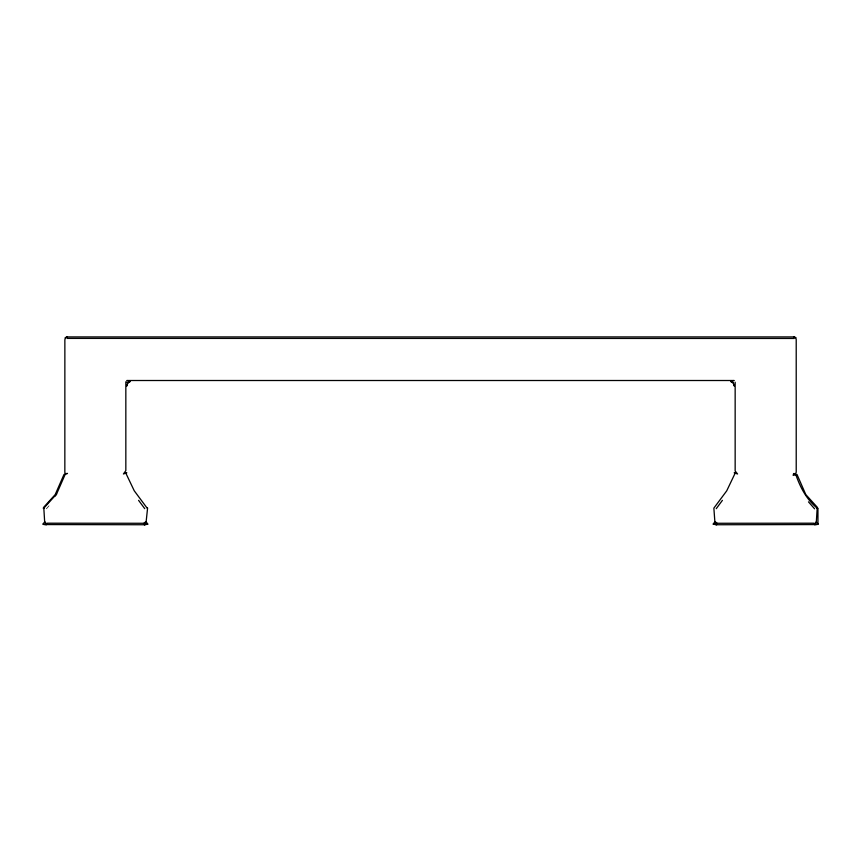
<?xml version="1.0" encoding="UTF-8"?>
<svg xmlns="http://www.w3.org/2000/svg" width="861" height="861" viewBox="0 0 861 861"><rect width="100%" height="100%" fill="white"/><g stroke="black" fill="none" stroke-linecap="round" stroke-linejoin="round"><path stroke-width="0.65" stroke-dasharray="4.3 3.23" d="M46.408 508.808L49.023 505.827"/><path stroke-width="1.29" d="M735.154 382.252L735.154 471.032L737.576 473.97L734.175 472.807L735.305 472.84L726.738 490.813L713.866 508.13L714.867 521.766L716.589 524.747L816.981 524.564L817.95 524.134L817.95 508.593M43.211 508.022L43.879 509.099L44.664 521.852L43.05 524.134L44.019 524.564L144.411 524.747L146.133 521.777L147.597 507.968M67.126 336.899L65.328 337.76L64.866 339.901L64.844 472.517L65.479 473.69L56.535 494.128L43.707 508.248L44.492 507.667M65.328 337.76L66.943 336.92L794.057 336.92L795.747 337.684L796.21 339.535L796.221 472.226L795.564 473.658L793.616 473.561L793.142 475.38L797.006 474.476L805.799 494.591L817.347 507.323M130.172 381.488L127.815 382.758L126.825 385.879L127.815 382.758L130.172 381.488L126.825 380.508L734.175 380.508L730.828 381.488L733.185 382.768L734.175 385.836L733.185 382.768L730.828 381.488M55.169 495.99L56.6 493.999M713.231 524.037L716.589 524.747L713.231 524.134L714.867 521.766L717.762 523.273L813.731 523.197M716.266 508.647L722.411 500.349M43.653 507.323L55.201 494.591L63.994 474.476L67.492 473.442L65.479 473.69M814.011 524.263L816.336 521.863L817.121 509.142L817.789 508.022M143.615 524.284L146.133 521.777L147.769 524.134L144.411 524.747L147.769 524.134M817.95 524.037L814.603 524.747L816.336 521.863L817.95 524.134M146.133 521.777L143.238 523.273L47.269 523.197M795.747 337.684L793.874 336.899M66.986 338.405L794.337 338.459M793.616 473.561L795.704 474.336C800.224 487.315 806.509 499.498 817.293 508.248L816.508 507.667M127.815 382.758L125.835 381.778L125.835 470.633L123.424 473.97L126.825 472.807L125.674 472.818L134.23 490.759L147.156 508.173M43.05 524.037L46.397 524.747L44.664 521.852L46.989 524.263M714.867 521.766L717.385 524.284M808.479 501.855L814.592 508.808M138.589 500.349L144.734 508.647M795.564 473.658L795.704 474.336"/></g></svg>
